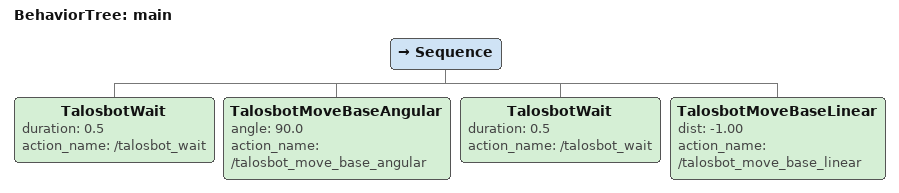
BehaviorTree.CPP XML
<?xml version="1.0" encoding="UTF-8"?>
<root BTCPP_format="4">
    <!--Acts like a placeholder code-->
    <BehaviorTree ID="main">
        <Sequence>
            <TalosbotWait duration="0.5"
                            action_name="/talosbot_wait"/>
            <TalosbotMoveBaseAngular angle="90.0"
                                    action_name="/talosbot_move_base_angular"/>
            <TalosbotWait duration="0.5"
                            action_name="/talosbot_wait"/>
            <TalosbotMoveBaseLinear dist="-1.00"
                                    action_name="/talosbot_move_base_linear"/>
        </Sequence>
  </BehaviorTree>

</root>
